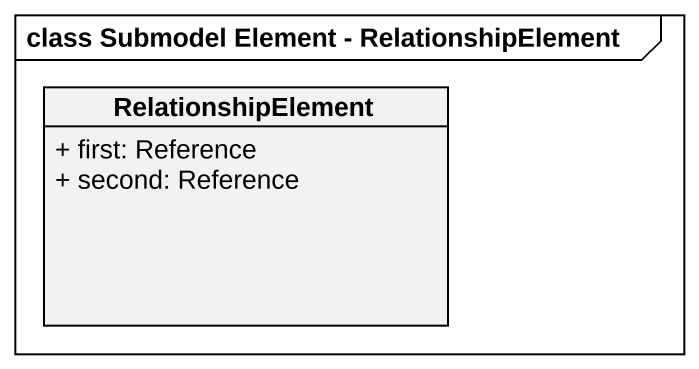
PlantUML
@startuml
mainframe class Submodel Element - RelationshipElement
hide circle
hide empty members
skinparam classAttributeIconSize 0
class RelationshipElement {
  + first: Reference
  + second: Reference
}
@enduml
